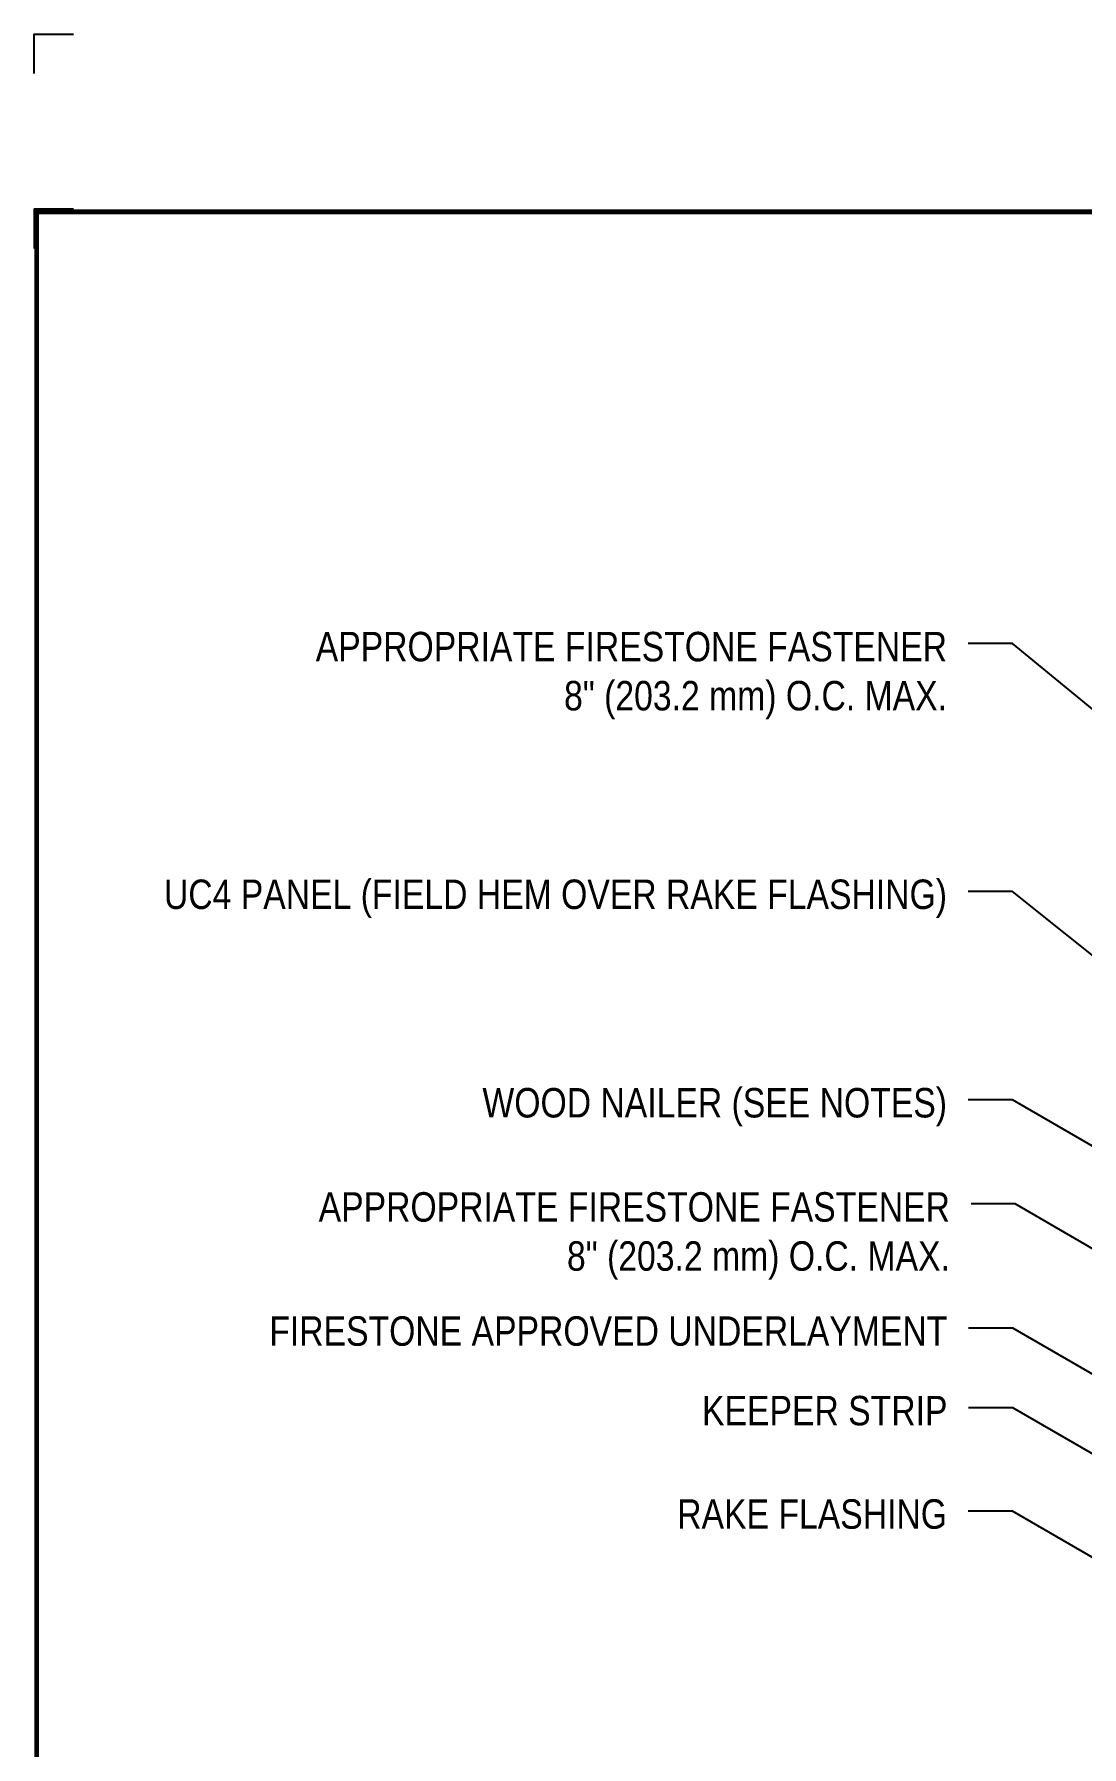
# Model space of a CAD drawing. Header units: inches. Extents: x 0 to 20, y 0 to 16.8.
# Drawn here: x 0 to 6.67, y 5.85 to 16.76 of the extents above; entities that cross this region are included whole.
import ezdxf
from ezdxf.enums import TextEntityAlignment as Align

# ---------------------------------------------------------------- set-up
doc = ezdxf.new("R2010")
doc.units = ezdxf.units.IN
doc.header["$MEASUREMENT"] = 0
doc.layers.get('0').update_dxf_attribs({"linetype": 'CONTINUOUS'})
doc.layers.get('DEFPOINTS').update_dxf_attribs({"linetype": 'CONTINUOUS'})
for name, color, linetype in [('FSBP-ANNO-NOTE', 7, 'CONTINUOUS'), ('FSBP-TTLB-BORDER', 7, 'CONTINUOUS'), ('FSBP-TTLB-TEXT', 7, 'CONTINUOUS')]:
    doc.layers.add(name, color=color, linetype=linetype)
doc.styles.add('ARIAL', font='arial.ttf')
doc.styles.add('ARIAL_BOLD', font='')
doc.styles.add('FSBP_ARIAL_NAR', font='ARIALN.TTF')
doc.styles.add('TXT', font='simplex.shx')
doc.styles.get('ARIAL_BOLD').set_extended_font_data('Arial Black')
doc.dimstyles.new('STANDARD$7', dxfattribs={"dimscale": 1.5, "dimtxt": 0.2, "dimasz": 0.1, "dimexe": 0.1, "dimexo": 0.125, "dimgap": 0.09, "dimtad": 0, "dimdec": 3, "dimzin": 4, "dimdsep": 46, "dimtxsty": 'TXT', "dimcen": 0.09, "dimadec": 0, "dimazin": 0, "dimtfac": 1, "dimtdec": 3, "dimtofl": 0, "dimtmove": 2, "dimatfit": 3, "dimfxl": 0, "dimtolj": 1, "dimtzin": 4, "dimarcsym": 0})

# ---------------------------------------------------------------- blocks, each defined once
blk = doc.blocks.new('A$C486F1324')
at = {"layer": 'DEFPOINTS', "linetype": 'Continuous', "ltscale": 1.75}
blk.add_lwpolyline([(-3.512154225088215e-08, 16.51166663588279), (-3.512154225088215e-08, 16.76166663588279), (0.2499999648784577, 16.76166663588279)], dxfattribs=at)
at = {"layer": 'DEFPOINTS', "color": 1}
blk.add_lwpolyline([(0.2499999648784577, 15.64645830254946), (-3.512154225088215e-08, 15.64645830254946), (-3.512154225088215e-08, 15.39645830254946)], dxfattribs=at)
at = {"layer": 'FSBP-TTLB-BORDER', "const_width": 0.03125}
blk.add_lwpolyline([(20.01562496487846, 2.630833302549462), (20.01562496487846, 15.63083330254946), (0.01562496487845775, 15.63083330254946), (0.01562496487845775, 2.630833302549462)], dxfattribs=at)
at = {"layer": 'FSBP-TTLB-TEXT'}
for tag, height, style, p in [('MAXIMUM_WARRANTY', 0.1875, 'ARIAL_BOLD', (18.05549597262787, 2.85485773330052)), ('ACCPT_SYSTEMS', 0.21875, 'ARIAL', (12.51000666906039, 1.505833302549462))]:
    blk.add_attdef(tag, text='', height=height, dxfattribs=dict(at, style=style)).set_placement(p, align=Align.MIDDLE_LEFT)
for tag, height, style, p in [('DETAIL_DESCP_LINE_1', 0.21875, 'ARIAL_BOLD', (10.34680946719057, 2.25720148330052)), ('ISSUE_REV_DATE', 0.21875, 'ARIAL', (16.85632130115108, 1.902577359955217)), ('DETAIL_NUMBER', 0.4375, 'ARIAL', (18.9350408723662, 1.73767023330052))]:
    blk.add_attdef(tag, text='', height=height, dxfattribs=dict(at, style=style)).set_placement(p, align=Align.MIDDLE_CENTER)

msp = doc.modelspace()

# ---------------------------------------------------------------- block references
msp.add_blockref('A$C486F1324', (3.512154211904317e-08, 3.078388033372903e-08))

# ---------------------------------------------------------------- texts
at = {"layer": 'FSBP-ANNO-NOTE', "char_height": 0.1875, "attachment_point": 3, "style": 'FSBP_ARIAL_NAR'}
for s, insert in [('APPROPRIATE FIRESTONE FASTENER\\P8" (203.2 mm) O.C. MAX.', (5.814139129074595, 12.95365276762736)), ('UC4 PANEL (FIELD HEM OVER RAKE FLASHING)', (5.814139129074595, 11.37550991259879)), ('WOOD NAILER (SEE NOTES)', (5.814139129074594, 10.04725041918886)), ('APPROPRIATE FIRESTONE FASTENER\\P8" (203.2 mm) O.C. MAX.', (5.8327444766018, 9.383361710771752)), ('FIRESTONE APPROVED UNDERLAYMENT', (5.81619083594109, 8.592688420820654)), ('KEEPER STRIP', (5.817018933742365, 8.08559485224104)), ('RAKE FLASHING', (5.814139129074595, 7.426706826656182))]:
    msp.add_mtext(s, dxfattribs=dict(at, insert=insert))

# ---------------------------------------------------------------- leaders
at = {"layer": 'FSBP-ANNO-NOTE', "annotation_type": 0, "has_hookline": 1, "hookline_direction": 1}
for points, text_width in [([(9.287903670885314, 10.3732057552949), (6.230389129074595, 12.87865276762736), (5.949139129074595, 12.87865276762736)], 4.018715893587994), ([(7.485010506130764, 10.29415188575055), (6.230389129074594, 11.30050991259879), (5.949139129074594, 11.30050991259879)], 4.958901773533424), ([(9.222531909233599, 8.242381445957967), (6.230389129074593, 9.972250419188857), (5.949139129074593, 9.972250419188857)], 2.943596521145975), ([(8.490316565209001, 8.007532954683372), (6.2489944766018, 9.308361710771752), (5.9677444766018, 9.308361710771752)], 4.018715893587994), ([(8.617563140675614, 7.136058594384869), (6.23244083594109, 8.517688420820654), (5.95119083594109, 8.517688420820654)], 4.297663710777626), ([(8.474837840312356, 6.712947890972007), (6.233268933742365, 8.010594852241042), (5.952018933742365, 8.010594852241042)], 1.538113915416098), ([(8.136009988808393, 6.246968645118041), (6.230389129074594, 7.351706826656182), (5.949139129074594, 7.351706826656182)], 1.689034788540245)]:
    msp.add_leader(points, dimstyle='STANDARD$7', override={"dimasz": 0.1875, "dimtad": 0}, dxfattribs=dict(at, text_width=text_width))

doc.saveas('drawing.dxf')
